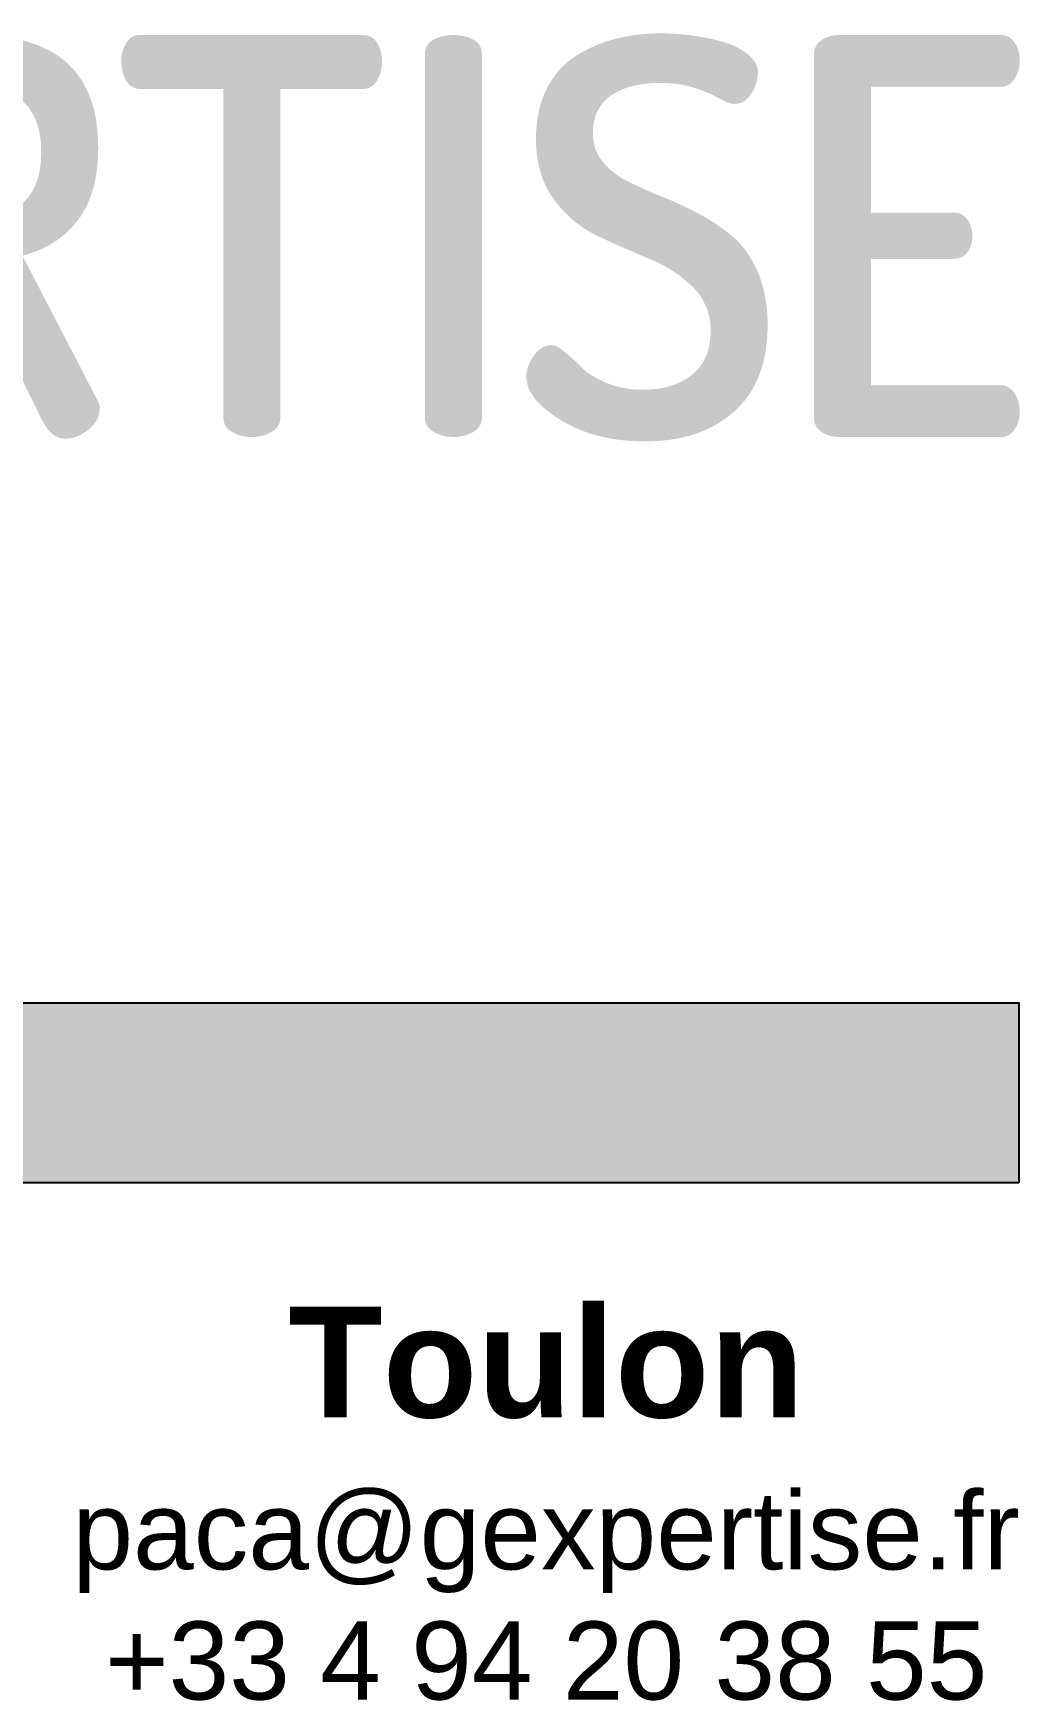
# Paper-space layout 'Test_Lisp_E0_A3 (SDP)' of a CAD drawing. Header units: metres. Extents: x 32.5 to 40.8, y 0.5 to 27.5.
# Drawn here: x 38.895 to 40.754, y 0.532 to 3.677 of the extents above; entities that cross this region are included whole.
import ezdxf

# ---------------------------------------------------------------- set-up
doc = ezdxf.new("R2010")
doc.units = ezdxf.units.M
doc.layers.add('GEX_MEP_cartouche', color=7, linetype='Continuous')
doc.styles.add('INT_Roman', font='swiss.ttf')

# ---------------------------------------------------------------- blocks, each defined once
blk = doc.blocks.new('A$C56EC5B20')
h = blk.add_hatch(color=256)
edge = h.paths.add_edge_path()
edge.add_spline(control_points=[(6.0087, -1.3818), (6.0344, -1.3483), (6.0472, -1.3024), (6.0472, -1.2439)], knot_values=[5, 5, 5, 5, 6, 6, 6, 6], degree=3, periodic=0)
edge.add_spline(control_points=[(6.0472, -1.2439), (6.0472, -1.1028), (5.9696, -1.0324), (5.8142, -1.0324)], knot_values=[4, 4, 4, 4, 5, 5, 5, 5], degree=3, periodic=0)
edge.add_spline(control_points=[(5.8142, -1.0324), (5.8142, -1.0324), (5.6217, -1.0324), (5.6217, -1.0324)], knot_values=[3, 3, 3, 3, 4, 4, 4, 4], degree=3, periodic=0)
edge.add_spline(control_points=[(5.6217, -1.0324), (5.6116, -1.0324), (5.6031, -1.0358), (5.5964, -1.0427)], knot_values=[2, 2, 2, 2, 3, 3, 3, 3], degree=3, periodic=0)
edge.add_spline(control_points=[(5.5964, -1.0427), (5.5896, -1.0496), (5.5862, -1.0579), (5.5862, -1.0676)], knot_values=[1, 1, 1, 1, 2, 2, 2, 2], degree=3, periodic=0)
edge.add_spline(control_points=[(5.5862, -1.0676), (5.5862, -1.0676), (5.5862, -1.7541), (5.5862, -1.7541)], knot_values=[0, 0, 0, 0, 1, 1, 1, 1], degree=3, periodic=0)
edge.add_spline(control_points=[(5.5862, -1.7541), (5.5862, -1.7652), (5.5915, -1.774), (5.602, -1.7805)], knot_values=[18, 18, 18, 18, 19, 19, 19, 19], degree=3, periodic=0)
edge.add_spline(control_points=[(5.602, -1.7805), (5.6124, -1.7871), (5.6247, -1.7904), (5.6389, -1.7904)], knot_values=[17, 17, 17, 17, 18, 18, 18, 18], degree=3, periodic=0)
edge.add_spline(control_points=[(5.6389, -1.7904), (5.6538, -1.7904), (5.6664, -1.7871), (5.6769, -1.7805), (5.6874, -1.774), (5.6927, -1.7651), (5.6927, -1.754)], knot_values=[15, 15, 15, 15, 16, 16, 16, 17, 17, 17, 17], degree=3, periodic=0)
edge.add_spline(control_points=[(5.6927, -1.754), (5.6927, -1.754), (5.6927, -1.4638), (5.6927, -1.4638)], knot_values=[14.000072, 14.000072, 14.000072, 14.000072, 15, 15, 15, 15], degree=3, periodic=0)
edge.add_spline(control_points=[(5.6927, -1.4638), (5.6927, -1.4638), (5.7949, -1.4638), (5.7949, -1.4638)], knot_values=[13.000072, 13.000072, 13.000072, 13.000072, 13.999928, 13.999928, 13.999928, 13.999928], degree=3, periodic=0)
edge.add_spline(control_points=[(5.7949, -1.4638), (5.795, -1.4638), (5.9428, -1.7612), (5.9428, -1.7612)], knot_values=[12.000077, 12.000077, 12.000077, 12.000077, 12.999928, 12.999928, 12.999928, 12.999928], degree=3, periodic=0)
edge.add_spline(control_points=[(5.9428, -1.7612), (5.9536, -1.7828), (5.9678, -1.7935), (5.9854, -1.7935)], knot_values=[11, 11, 11, 11, 12, 12, 12, 12], degree=3, periodic=0)
edge.add_spline(control_points=[(5.9854, -1.7935), (6.0009, -1.7935), (6.0156, -1.7876), (6.0294, -1.7758)], knot_values=[10, 10, 10, 10, 11, 11, 11, 11], degree=3, periodic=0)
edge.add_spline(control_points=[(6.0294, -1.7758), (6.0433, -1.764), (6.0502, -1.7512), (6.0502, -1.7373)], knot_values=[9, 9, 9, 9, 10, 10, 10, 10], degree=3, periodic=0)
edge.add_spline(control_points=[(6.0502, -1.7373), (6.0502, -1.7318), (6.0488, -1.7266), (6.0462, -1.7217)], knot_values=[8, 8, 8, 8, 9, 9, 9, 9], degree=3, periodic=0)
edge.add_spline(control_points=[(6.0462, -1.7217), (6.0462, -1.7217), (5.9044, -1.4484), (5.9043, -1.4484)], knot_values=[7.00008, 7.00008, 7.00008, 7.00008, 8, 8, 8, 8], degree=3, periodic=0)
edge.add_spline(control_points=[(5.9043, -1.4484), (5.9482, -1.4373), (5.983, -1.4152), (6.0087, -1.3818)], knot_values=[6, 6, 6, 6, 7, 7, 7, 7], degree=3, periodic=0)
edge = h.paths.add_edge_path(flags=16)
edge.add_spline(control_points=[(5.9398, -1.2533), (5.9398, -1.171), (5.8979, -1.1298), (5.8142, -1.1298)], knot_values=[2, 2, 2, 2, 3, 3, 3, 3], degree=3, periodic=0)
edge.add_spline(control_points=[(5.8142, -1.1298), (5.8142, -1.1298), (5.6927, -1.1298), (5.6927, -1.1298)], knot_values=[3, 3, 3, 3, 3.999928, 3.999928, 3.999928, 3.999928], degree=3, periodic=0)
edge.add_spline(control_points=[(5.6927, -1.1298), (5.6927, -1.1299), (5.6927, -1.3766), (5.6927, -1.3766)], knot_values=[4.000072, 4.000072, 4.000072, 4.000072, 4.999928, 4.999928, 4.999928, 4.999928], degree=3, periodic=0)
edge.add_spline(control_points=[(5.6927, -1.3766), (5.6927, -1.3766), (5.8142, -1.3766), (5.8142, -1.3766)], knot_values=[0.000072, 0.000072, 0.000072, 0.000072, 1, 1, 1, 1], degree=3, periodic=0)
edge.add_spline(control_points=[(5.8142, -1.3766), (5.8979, -1.3766), (5.9398, -1.3355), (5.9398, -1.2533)], knot_values=[1, 1, 1, 1, 2, 2, 2, 2], degree=3, periodic=0)
h = blk.add_hatch(color=256)
edge = h.paths.add_edge_path()
edge.add_spline(control_points=[(6.3906, -1.7541), (6.3906, -1.7541), (6.3906, -1.1341), (6.3906, -1.134)], knot_values=[8.000072, 8.000072, 8.000072, 8.000072, 9, 9, 9, 9], degree=3, periodic=0)
edge.add_spline(control_points=[(6.3906, -1.134), (6.3906, -1.134), (6.5466, -1.134), (6.5466, -1.134)], knot_values=[7, 7, 7, 7, 7.999928, 7.999928, 7.999928, 7.999928], degree=3, periodic=0)
edge.add_spline(control_points=[(6.5466, -1.134), (6.5574, -1.134), (6.566, -1.1289), (6.5724, -1.1188)], knot_values=[6, 6, 6, 6, 7, 7, 7, 7], degree=3, periodic=0)
edge.add_spline(control_points=[(6.5724, -1.1188), (6.5789, -1.1087), (6.5821, -1.0963), (6.5821, -1.0816)], knot_values=[5, 5, 5, 5, 6, 6, 6, 6], degree=3, periodic=0)
edge.add_spline(control_points=[(6.5821, -1.0816), (6.5821, -1.0684), (6.5791, -1.0568), (6.5729, -1.047)], knot_values=[4, 4, 4, 4, 5, 5, 5, 5], degree=3, periodic=0)
edge.add_spline(control_points=[(6.5729, -1.047), (6.5669, -1.0372), (6.5581, -1.0324), (6.5466, -1.0324)], knot_values=[3, 3, 3, 3, 4, 4, 4, 4], degree=3, periodic=0)
edge.add_spline(control_points=[(6.5466, -1.0324), (6.5466, -1.0324), (6.1262, -1.0324), (6.1262, -1.0324)], knot_values=[2, 2, 2, 2, 3, 3, 3, 3], degree=3, periodic=0)
edge.add_spline(control_points=[(6.1262, -1.0324), (6.1147, -1.0324), (6.106, -1.0374), (6.0999, -1.0476)], knot_values=[1, 1, 1, 1, 2, 2, 2, 2], degree=3, periodic=0)
edge.add_spline(control_points=[(6.0999, -1.0476), (6.0938, -1.0577), (6.0908, -1.0694), (6.0908, -1.0827)], knot_values=[0, 0, 0, 0, 1, 1, 1, 1], degree=3, periodic=0)
edge.add_spline(control_points=[(6.0908, -1.0827), (6.0908, -1.0966), (6.094, -1.1087), (6.1003, -1.1188)], knot_values=[16, 16, 16, 16, 17, 17, 17, 17], degree=3, periodic=0)
edge.add_spline(control_points=[(6.1003, -1.1188), (6.1068, -1.1289), (6.1154, -1.134), (6.1262, -1.134)], knot_values=[15, 15, 15, 15, 16, 16, 16, 16], degree=3, periodic=0)
edge.add_spline(control_points=[(6.1262, -1.134), (6.1262, -1.134), (6.2832, -1.134), (6.2832, -1.134)], knot_values=[14.000072, 14.000072, 14.000072, 14.000072, 15, 15, 15, 15], degree=3, periodic=0)
edge.add_spline(control_points=[(6.2832, -1.134), (6.2832, -1.1341), (6.2832, -1.7541), (6.2832, -1.7541)], knot_values=[13, 13, 13, 13, 13.999928, 13.999928, 13.999928, 13.999928], degree=3, periodic=0)
edge.add_spline(control_points=[(6.2832, -1.7541), (6.2832, -1.7652), (6.2885, -1.7741), (6.2989, -1.7805)], knot_values=[12, 12, 12, 12, 13, 13, 13, 13], degree=3, periodic=0)
edge.add_spline(control_points=[(6.2989, -1.7805), (6.3094, -1.7871), (6.322, -1.7904), (6.3369, -1.7904)], knot_values=[11, 11, 11, 11, 12, 12, 12, 12], degree=3, periodic=0)
edge.add_spline(control_points=[(6.3369, -1.7904), (6.3511, -1.7904), (6.3636, -1.7871), (6.3744, -1.7805)], knot_values=[10, 10, 10, 10, 11, 11, 11, 11], degree=3, periodic=0)
edge.add_spline(control_points=[(6.3744, -1.7805), (6.3852, -1.7741), (6.3906, -1.7652), (6.3906, -1.7541)], knot_values=[9, 9, 9, 9, 10, 10, 10, 10], degree=3, periodic=0)
h = blk.add_hatch(color=256)
edge = h.paths.add_edge_path()
edge.add_spline(control_points=[(6.7705, -1.7541), (6.7705, -1.7541), (6.7705, -1.0676), (6.7705, -1.0676)], knot_values=[5, 5, 5, 5, 6, 6, 6, 6], degree=3, periodic=0)
edge.add_spline(control_points=[(6.7705, -1.0676), (6.7705, -1.0558), (6.7652, -1.0471), (6.7548, -1.0412)], knot_values=[4, 4, 4, 4, 5, 5, 5, 5], degree=3, periodic=0)
edge.add_spline(control_points=[(6.7548, -1.0412), (6.7443, -1.0353), (6.7316, -1.0324), (6.7168, -1.0324)], knot_values=[3, 3, 3, 3, 4, 4, 4, 4], degree=3, periodic=0)
edge.add_spline(control_points=[(6.7168, -1.0324), (6.7019, -1.0324), (6.6892, -1.0353), (6.6788, -1.0412)], knot_values=[2, 2, 2, 2, 3, 3, 3, 3], degree=3, periodic=0)
edge.add_spline(control_points=[(6.6788, -1.0412), (6.6683, -1.0471), (6.6631, -1.0558), (6.6631, -1.0676)], knot_values=[1, 1, 1, 1, 2, 2, 2, 2], degree=3, periodic=0)
edge.add_spline(control_points=[(6.6631, -1.0676), (6.6631, -1.0676), (6.6631, -1.7541), (6.6631, -1.7541)], knot_values=[0, 0, 0, 0, 1, 1, 1, 1], degree=3, periodic=0)
edge.add_spline(control_points=[(6.6631, -1.7541), (6.6631, -1.7652), (6.6685, -1.774), (6.6793, -1.7805)], knot_values=[9, 9, 9, 9, 10, 10, 10, 10], degree=3, periodic=0)
edge.add_spline(control_points=[(6.6793, -1.7805), (6.6901, -1.7871), (6.7026, -1.7904), (6.7168, -1.7904)], knot_values=[8, 8, 8, 8, 9, 9, 9, 9], degree=3, periodic=0)
edge.add_spline(control_points=[(6.7168, -1.7904), (6.7316, -1.7904), (6.7443, -1.7871), (6.7548, -1.7805)], knot_values=[7, 7, 7, 7, 8, 8, 8, 8], degree=3, periodic=0)
edge.add_spline(control_points=[(6.7548, -1.7805), (6.7652, -1.774), (6.7705, -1.7652), (6.7705, -1.7541)], knot_values=[6, 6, 6, 6, 7, 7, 7, 7], degree=3, periodic=0)
h = blk.add_hatch(color=256)
edge = h.paths.add_edge_path()
edge.add_spline(control_points=[(6.9799, -1.2175), (6.9799, -1.1855), (6.9914, -1.1617), (7.0143, -1.146)], knot_values=[27, 27, 27, 27, 28, 28, 28, 28], degree=3, periodic=0)
edge.add_spline(control_points=[(7.0143, -1.146), (7.0373, -1.1304), (7.068, -1.1226), (7.1065, -1.1226)], knot_values=[26, 26, 26, 26, 27, 27, 27, 27], degree=3, periodic=0)
edge.add_spline(control_points=[(7.1065, -1.1226), (7.1314, -1.1226), (7.1536, -1.1259), (7.1729, -1.1325)], knot_values=[25, 25, 25, 25, 26, 26, 26, 26], degree=3, periodic=0)
edge.add_spline(control_points=[(7.1729, -1.1325), (7.1921, -1.1391), (7.2074, -1.1457), (7.219, -1.1523)], knot_values=[24, 24, 24, 24, 25, 25, 25, 25], degree=3, periodic=0)
edge.add_spline(control_points=[(7.219, -1.1523), (7.2304, -1.1589), (7.2396, -1.1622), (7.2463, -1.1622)], knot_values=[23, 23, 23, 23, 24, 24, 24, 24], degree=3, periodic=0)
edge.add_spline(control_points=[(7.2463, -1.1622), (7.2598, -1.1622), (7.2706, -1.1556), (7.2787, -1.1424), (7.2868, -1.1292), (7.2909, -1.1161), (7.2909, -1.1031), (7.2909, -1.0901), (7.2844, -1.0785), (7.2716, -1.0683)], knot_values=[20, 20, 20, 20, 21, 21, 21, 22, 22, 22, 23, 23, 23, 23], degree=3, periodic=0)
edge.add_spline(control_points=[(7.2716, -1.0683), (7.2588, -1.058), (7.2426, -1.0501), (7.223, -1.0447)], knot_values=[19, 19, 19, 19, 20, 20, 20, 20], degree=3, periodic=0)
edge.add_spline(control_points=[(7.223, -1.0447), (7.2034, -1.0391), (7.1837, -1.0352), (7.1638, -1.0328)], knot_values=[18, 18, 18, 18, 19, 19, 19, 19], degree=3, periodic=0)
edge.add_spline(control_points=[(7.1638, -1.0328), (7.1438, -1.0304), (7.1248, -1.0292), (7.1065, -1.0292)], knot_values=[17, 17, 17, 17, 18, 18, 18, 18], degree=3, periodic=0)
edge.add_spline(control_points=[(7.1065, -1.0292), (7.0775, -1.0292), (7.0499, -1.0325), (7.024, -1.0391)], knot_values=[16, 16, 16, 16, 17, 17, 17, 17], degree=3, periodic=0)
edge.add_spline(control_points=[(7.024, -1.0391), (6.9979, -1.0456), (6.9731, -1.0562), (6.9495, -1.0706)], knot_values=[15, 15, 15, 15, 16, 16, 16, 16], degree=3, periodic=0)
edge.add_spline(control_points=[(6.9495, -1.0706), (6.9259, -1.0851), (6.9071, -1.1058), (6.8932, -1.1327)], knot_values=[14, 14, 14, 14, 15, 15, 15, 15], degree=3, periodic=0)
edge.add_spline(control_points=[(6.8932, -1.1327), (6.8794, -1.1596), (6.8725, -1.1914), (6.8725, -1.2279)], knot_values=[13, 13, 13, 13, 14, 14, 14, 14], degree=3, periodic=0)
edge.add_spline(control_points=[(6.8725, -1.2279), (6.8725, -1.2738), (6.8838, -1.312), (6.9064, -1.3426)], knot_values=[12, 12, 12, 12, 13, 13, 13, 13], degree=3, periodic=0)
edge.add_spline(control_points=[(6.9064, -1.3426), (6.9291, -1.3731), (6.9566, -1.3961), (6.989, -1.4114)], knot_values=[11, 11, 11, 11, 12, 12, 12, 12], degree=3, periodic=0)
edge.add_spline(control_points=[(6.989, -1.4114), (7.0214, -1.4267), (7.0536, -1.4409), (7.0858, -1.4541)], knot_values=[10, 10, 10, 10, 11, 11, 11, 11], degree=3, periodic=0)
edge.add_spline(control_points=[(7.0858, -1.4541), (7.1178, -1.4673), (7.1452, -1.4851), (7.1678, -1.5073)], knot_values=[9, 9, 9, 9, 10, 10, 10, 10], degree=3, periodic=0)
edge.add_spline(control_points=[(7.1678, -1.5073), (7.1904, -1.5296), (7.2017, -1.5573), (7.2017, -1.5907)], knot_values=[8, 8, 8, 8, 9, 9, 9, 9], degree=3, periodic=0)
edge.add_spline(control_points=[(7.2017, -1.5907), (7.2017, -1.6268), (7.1901, -1.6543), (7.1668, -1.673)], knot_values=[7, 7, 7, 7, 8, 8, 8, 8], degree=3, periodic=0)
edge.add_spline(control_points=[(7.1668, -1.673), (7.1435, -1.6918), (7.1126, -1.7012), (7.0741, -1.7012)], knot_values=[6, 6, 6, 6, 7, 7, 7, 7], degree=3, periodic=0)
edge.add_spline(control_points=[(7.0741, -1.7012), (7.0484, -1.7012), (7.0253, -1.6968), (7.0047, -1.688)], knot_values=[5, 5, 5, 5, 6, 6, 6, 6], degree=3, periodic=0)
edge.add_spline(control_points=[(7.0047, -1.688), (6.9841, -1.6791), (6.9687, -1.6695), (6.9586, -1.6593)], knot_values=[4, 4, 4, 4, 5, 5, 5, 5], degree=3, periodic=0)
edge.add_spline(control_points=[(6.9586, -1.6593), (6.9485, -1.649), (6.9382, -1.6394), (6.9277, -1.6305)], knot_values=[3, 3, 3, 3, 4, 4, 4, 4], degree=3, periodic=0)
edge.add_spline(control_points=[(6.9277, -1.6305), (6.9172, -1.6216), (6.9083, -1.6172), (6.9009, -1.6172)], knot_values=[2, 2, 2, 2, 3, 3, 3, 3], degree=3, periodic=0)
edge.add_spline(control_points=[(6.9009, -1.6172), (6.8887, -1.6172), (6.8779, -1.6238), (6.8685, -1.6369), (6.859, -1.6501), (6.8543, -1.6632), (6.8543, -1.6763)], knot_values=[0, 0, 0, 0, 1, 1, 1, 2, 2, 2, 2], degree=3, periodic=0)
edge.add_spline(control_points=[(6.8543, -1.6763), (6.8543, -1.7047), (6.876, -1.7322), (6.9196, -1.7588)], knot_values=[38, 38, 38, 38, 39, 39, 39, 39], degree=3, periodic=0)
edge.add_spline(control_points=[(6.9196, -1.7588), (6.9632, -1.7854), (7.016, -1.7987), (7.0781, -1.7987)], knot_values=[37, 37, 37, 37, 38, 38, 38, 38], degree=3, periodic=0)
edge.add_spline(control_points=[(7.0781, -1.7987), (7.1477, -1.7987), (7.2036, -1.78), (7.2458, -1.7426)], knot_values=[36, 36, 36, 36, 37, 37, 37, 37], degree=3, periodic=0)
edge.add_spline(control_points=[(7.2458, -1.7426), (7.288, -1.7051), (7.3091, -1.6507), (7.3091, -1.5793)], knot_values=[35, 35, 35, 35, 36, 36, 36, 36], degree=3, periodic=0)
edge.add_spline(control_points=[(7.3091, -1.5793), (7.3091, -1.5417), (7.3031, -1.5087), (7.2909, -1.4802)], knot_values=[34, 34, 34, 34, 35, 35, 35, 35], degree=3, periodic=0)
edge.add_spline(control_points=[(7.2909, -1.4802), (7.2787, -1.4517), (7.2631, -1.4293), (7.2438, -1.4129)], knot_values=[33, 33, 33, 33, 34, 34, 34, 34], degree=3, periodic=0)
edge.add_spline(control_points=[(7.2438, -1.4129), (7.2246, -1.3966), (7.2032, -1.3822), (7.18, -1.3697), (7.1567, -1.3572), (7.1332, -1.3463), (7.1095, -1.3369)], knot_values=[31, 31, 31, 31, 32, 32, 32, 33, 33, 33, 33], degree=3, periodic=0)
edge.add_spline(control_points=[(7.1095, -1.3369), (7.0859, -1.3274), (7.0645, -1.3179), (7.0452, -1.3081)], knot_values=[30, 30, 30, 30, 31, 31, 31, 31], degree=3, periodic=0)
edge.add_spline(control_points=[(7.0452, -1.3081), (7.026, -1.2984), (7.0103, -1.2861), (6.9981, -1.2712)], knot_values=[29, 29, 29, 29, 30, 30, 30, 30], degree=3, periodic=0)
edge.add_spline(control_points=[(6.9981, -1.2712), (6.986, -1.2562), (6.9799, -1.2383), (6.9799, -1.2175)], knot_values=[28, 28, 28, 28, 29, 29, 29, 29], degree=3, periodic=0)
h = blk.add_hatch(color=256)
edge = h.paths.add_edge_path()
edge.add_spline(control_points=[(7.5037, -1.3673), (7.5037, -1.3673), (7.5037, -1.1299), (7.5037, -1.1298)], knot_values=[9.000072, 9.000072, 9.000072, 9.000072, 9.999928, 9.999928, 9.999928, 9.999928], degree=3, periodic=0)
edge.add_spline(control_points=[(7.5037, -1.1298), (7.5037, -1.1298), (7.7487, -1.1298), (7.7487, -1.1298)], knot_values=[8, 8, 8, 8, 8.999928, 8.999928, 8.999928, 8.999928], degree=3, periodic=0)
edge.add_spline(control_points=[(7.7487, -1.1298), (7.7595, -1.1298), (7.7681, -1.125), (7.7745, -1.1153)], knot_values=[7, 7, 7, 7, 8, 8, 8, 8], degree=3, periodic=0)
edge.add_spline(control_points=[(7.7745, -1.1153), (7.781, -1.1056), (7.7842, -1.0939), (7.7842, -1.0801)], knot_values=[6, 6, 6, 6, 7, 7, 7, 7], degree=3, periodic=0)
edge.add_spline(control_points=[(7.7842, -1.0801), (7.7842, -1.0676), (7.7812, -1.0566), (7.7751, -1.0469)], knot_values=[5, 5, 5, 5, 6, 6, 6, 6], degree=3, periodic=0)
edge.add_spline(control_points=[(7.7751, -1.0469), (7.769, -1.0372), (7.7601, -1.0324), (7.7487, -1.0324)], knot_values=[4, 4, 4, 4, 5, 5, 5, 5], degree=3, periodic=0)
edge.add_spline(control_points=[(7.7487, -1.0324), (7.7487, -1.0324), (7.4439, -1.0324), (7.4439, -1.0324)], knot_values=[3, 3, 3, 3, 4, 4, 4, 4], degree=3, periodic=0)
edge.add_spline(control_points=[(7.4439, -1.0324), (7.4311, -1.0324), (7.42, -1.0357), (7.4104, -1.0422)], knot_values=[2, 2, 2, 2, 3, 3, 3, 3], degree=3, periodic=0)
edge.add_spline(control_points=[(7.4104, -1.0422), (7.401, -1.0488), (7.3963, -1.0576), (7.3963, -1.0686)], knot_values=[1, 1, 1, 1, 2, 2, 2, 2], degree=3, periodic=0)
edge.add_spline(control_points=[(7.3963, -1.0686), (7.3963, -1.0686), (7.3963, -1.7541), (7.3963, -1.7541)], knot_values=[0, 0, 0, 0, 1, 1, 1, 1], degree=3, periodic=0)
edge.add_spline(control_points=[(7.3963, -1.7541), (7.3963, -1.7652), (7.401, -1.774), (7.4104, -1.7805)], knot_values=[24, 24, 24, 24, 25, 25, 25, 25], degree=3, periodic=0)
edge.add_spline(control_points=[(7.4104, -1.7805), (7.42, -1.7871), (7.4311, -1.7904), (7.4439, -1.7904)], knot_values=[23, 23, 23, 23, 24, 24, 24, 24], degree=3, periodic=0)
edge.add_spline(control_points=[(7.4439, -1.7904), (7.4439, -1.7904), (7.7487, -1.7904), (7.7487, -1.7904)], knot_values=[22, 22, 22, 22, 23, 23, 23, 23], degree=3, periodic=0)
edge.add_spline(control_points=[(7.7487, -1.7904), (7.7601, -1.7904), (7.769, -1.7856), (7.7751, -1.7759), (7.7812, -1.7662), (7.7842, -1.7551), (7.7842, -1.7427)], knot_values=[20, 20, 20, 20, 21, 21, 21, 22, 22, 22, 22], degree=3, periodic=0)
edge.add_spline(control_points=[(7.7842, -1.7427), (7.7842, -1.7289), (7.781, -1.7171), (7.7745, -1.7075)], knot_values=[19, 19, 19, 19, 20, 20, 20, 20], degree=3, periodic=0)
edge.add_spline(control_points=[(7.7745, -1.7075), (7.7681, -1.6977), (7.7595, -1.6929), (7.7487, -1.6929)], knot_values=[18, 18, 18, 18, 19, 19, 19, 19], degree=3, periodic=0)
edge.add_spline(control_points=[(7.7487, -1.6929), (7.7487, -1.6929), (7.5037, -1.6929), (7.5037, -1.6929)], knot_values=[17.000072, 17.000072, 17.000072, 17.000072, 18, 18, 18, 18], degree=3, periodic=0)
edge.add_spline(control_points=[(7.5037, -1.6929), (7.5037, -1.6929), (7.5037, -1.4544), (7.5037, -1.4544)], knot_values=[16.000072, 16.000072, 16.000072, 16.000072, 16.999928, 16.999928, 16.999928, 16.999928], degree=3, periodic=0)
edge.add_spline(control_points=[(7.5037, -1.4544), (7.5037, -1.4544), (7.6597, -1.4544), (7.6597, -1.4544)], knot_values=[15, 15, 15, 15, 15.999928, 15.999928, 15.999928, 15.999928], degree=3, periodic=0)
edge.add_spline(control_points=[(7.6597, -1.4544), (7.6712, -1.4544), (7.68, -1.4501), (7.686, -1.4415)], knot_values=[14, 14, 14, 14, 15, 15, 15, 15], degree=3, periodic=0)
edge.add_spline(control_points=[(7.686, -1.4415), (7.6921, -1.4328), (7.6952, -1.4229), (7.6952, -1.4119)], knot_values=[13, 13, 13, 13, 14, 14, 14, 14], degree=3, periodic=0)
edge.add_spline(control_points=[(7.6952, -1.4119), (7.6952, -1.3994), (7.692, -1.3889), (7.6856, -1.3803)], knot_values=[12, 12, 12, 12, 13, 13, 13, 13], degree=3, periodic=0)
edge.add_spline(control_points=[(7.6856, -1.3803), (7.6791, -1.3716), (7.6705, -1.3673), (7.6597, -1.3673)], knot_values=[11, 11, 11, 11, 12, 12, 12, 12], degree=3, periodic=0)
edge.add_spline(control_points=[(7.6597, -1.3673), (7.6597, -1.3673), (7.5037, -1.3673), (7.5037, -1.3673)], knot_values=[10.000072, 10.000072, 10.000072, 10.000072, 11, 11, 11, 11], degree=3, periodic=0)
at = {"true_color": 0xdc0737}
blk.add_hatch(color=242, dxfattribs=at).paths.add_polyline_path([(7.7829, -3.1967), (-0.2601, -3.1967), (-0.2601, -2.8573), (7.7829, -2.8573)])
at = {"color": 242, "true_color": 0xdc0737}
blk.add_lwpolyline([(7.7829, -3.1967), (-0.2601, -3.1967), (-0.2601, -2.8573), (7.7829, -2.8573)], close=True, dxfattribs=at)
at = {"layer": 'GEX_MEP_cartouche', "insert": (6.0003, -3.4303), "char_height": 0.147194, "width": 1.782591, "attachment_point": 1, "style": 'INT_Roman'}
blk.add_mtext('\\pxqc;{\\fSwis721 BT|b1|i0|c0|p34;\\H1.4199x;Toulon\\H0.9569x;\\P}paca@gexpertise.fr\\P+33 4 94 20 38 55', dxfattribs=at)

psp = doc.layouts.new('Test_Lisp_E0_A3 (SDP)')

# ---------------------------------------------------------------- block references
psp.add_blockref('A$C56EC5B20', (32.9698, 4.7057))

doc.saveas('drawing.dxf')
